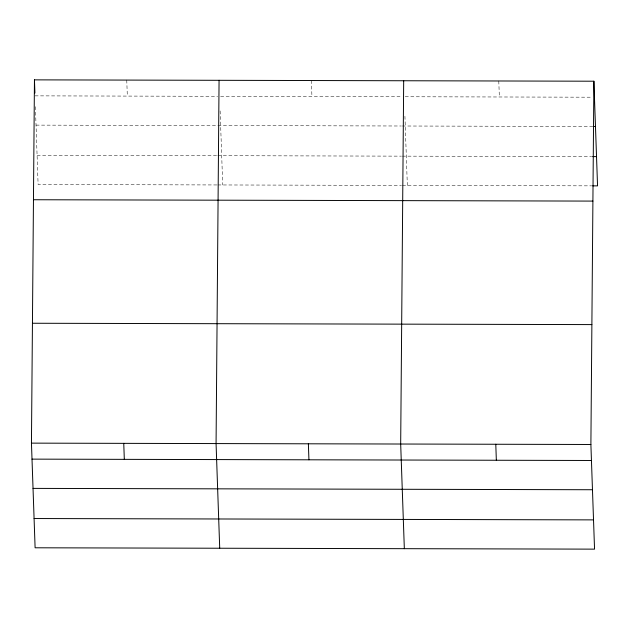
<?xml version="1.0" encoding="UTF-8"?>
<svg xmlns="http://www.w3.org/2000/svg" width="629" height="629" viewBox="0 0 629 629"><rect width="100%" height="100%" fill="white"/><g stroke="black" fill="none" stroke-linecap="round" stroke-linejoin="round"><path stroke-width="0.47" stroke-dasharray="3.15 2.36" d="M35.012 95.86L217.665 96.3M220.606 96.308L402.277 96.748M405.225 96.756L592.494 97.204M36.034 125.116L401.333 125.997M402.316 126.004L593.517 126.46M37.087 155.261L216.793 155.693M217.776 155.693L401.404 156.141M402.387 156.141L591.63 156.597M216.832 184.95L38.11 184.517L35.389 106.584M217.815 184.95L401.444 185.39M402.426 185.398L591.669 185.854M498.789 80.984L499.347 96.984M404.927 116.255L407.34 185.406M311.379 80.528L311.937 96.528M220.134 110.932L222.721 184.957M126.759 80.08L127.317 96.08"/><path stroke-width="0.94" d="M593.894 81.212L590.89 444.483L594.547 549.141L35.106 547.788L31.45 443.131L34.453 79.859L593.894 81.212L597.55 185.87L592.644 185.854M219.065 80.308L216.069 443.579L219.718 548.236M403.684 80.756L400.681 444.027L404.337 548.677M593.517 126.46L595.474 126.468M592.604 156.605L596.528 156.613M33.463 199.739L592.903 201.091M32.441 323.251L591.881 324.603M31.45 443.131L590.89 444.483M32.008 459.131L591.449 460.483M33.03 488.387L592.471 489.739M34.084 518.532L593.524 519.884M495.786 444.255L496.344 460.255M308.375 443.799L308.933 459.799M123.756 443.359L124.314 459.351M34.453 79.859L34.91 93.037"/></g></svg>
